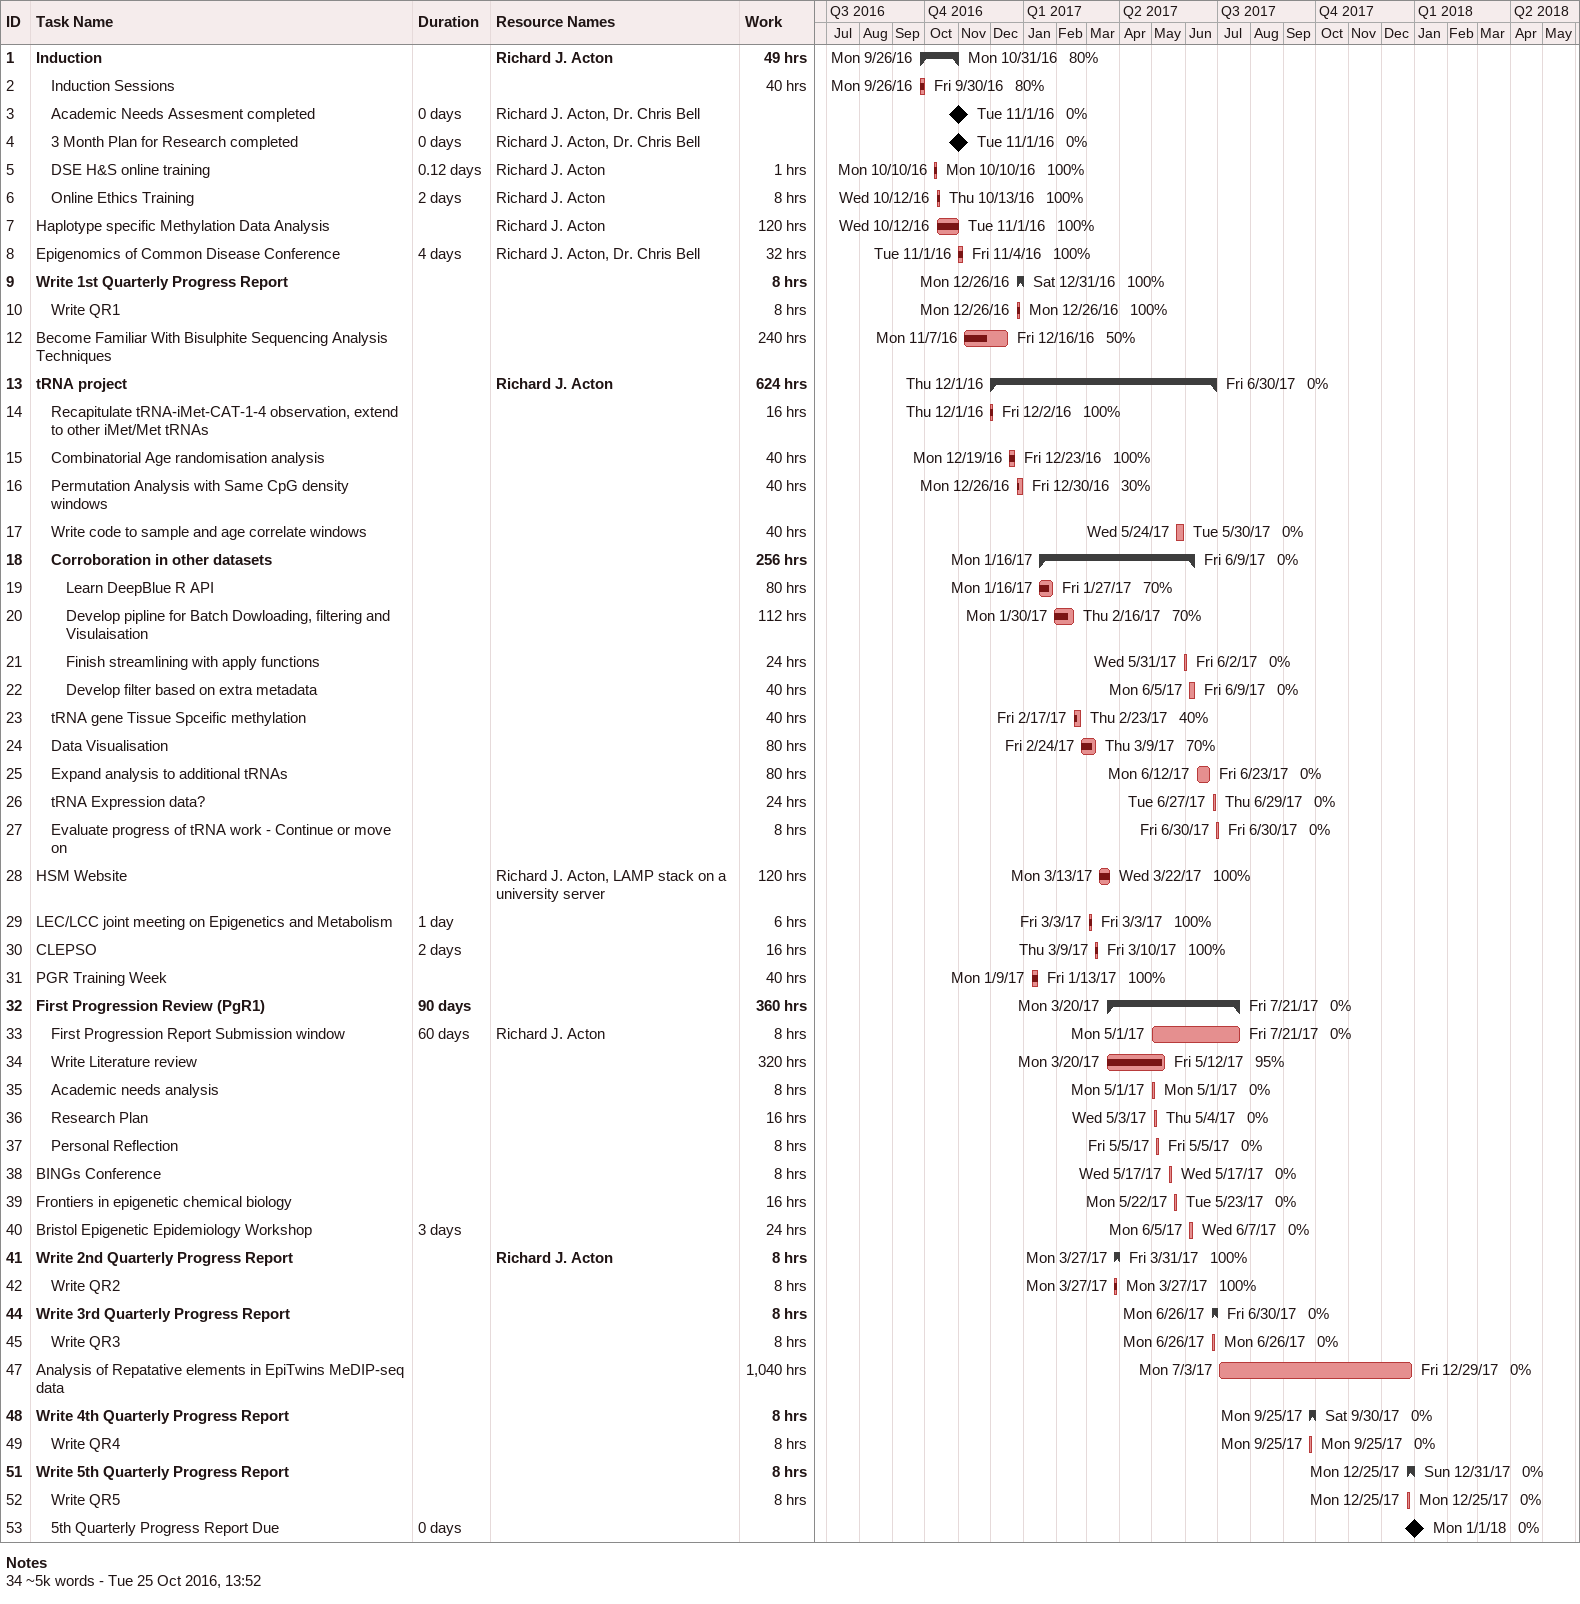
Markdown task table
| ID | Level | Task | Duration | Start | Finish | Resources | % complete | Work (h) |
|---|---|---|---|---|---|---|---|---|
| 1 | 1 | **Induction** |  | 2016-09-26 | 2016-10-31 | Richard J. Acton | 80 | 49 |
| 2 | 2 | Induction Sessions |  | 2016-09-26 | 2016-09-30 |  | 80 | 40 |
| 3 | 2 | Academic Needs Assesment completed | 0d | 2016-11-01 | 2016-11-01 | Richard J. Acton, Dr. Chris Bell | 0 |  |
| 4 | 2 | 3 Month Plan for Research completed | 0d | 2016-11-01 | 2016-11-01 | Richard J. Acton, Dr. Chris Bell | 0 |  |
| 5 | 2 | DSE H&S online training | 0.12d | 2016-10-10 | 2016-10-10 | Richard J. Acton | 100 | 1 |
| 6 | 2 | Online Ethics Training | 2d | 2016-10-12 | 2016-10-13 | Richard J. Acton | 100 | 8 |
| 7 | 1 | Haplotype specific Methylation Data Analysis |  | 2016-10-12 | 2016-11-01 | Richard J. Acton | 100 | 120 |
| 8 | 1 | Epigenomics of Common Disease Conference | 4d | 2016-11-01 | 2016-11-04 | Richard J. Acton, Dr. Chris Bell | 100 | 32 |
| 9 | 1 | **Write 1st Quarterly Progress Report** |  | 2016-12-26 | 2016-12-31 |  | 100 | 8 |
| 10 | 2 | Write QR1 |  | 2016-12-26 | 2016-12-26 |  | 100 | 8 |
| 12 | 1 | Become Familiar With Bisulphite Sequencing Analysis Techniques |  | 2016-11-07 | 2016-12-16 |  | 50 | 240 |
| 13 | 1 | **tRNA project** |  | 2016-12-01 | 2017-06-30 | Richard J. Acton | 0 | 624 |
| 14 | 2 | Recapitulate tRNA-iMet-CAT-1-4 observation, extend to other iMet/Met tRNAs |  | 2016-12-01 | 2016-12-02 |  | 100 | 16 |
| 15 | 2 | Combinatorial Age randomisation analysis |  | 2016-12-19 | 2016-12-23 |  | 100 | 40 |
| 16 | 2 | Permutation Analysis with Same CpG density windows |  | 2016-12-26 | 2016-12-30 |  | 30 | 40 |
| 17 | 2 | Write code to sample and age correlate windows |  | 2017-05-24 | 2017-05-30 |  | 0 | 40 |
| 18 | 2 | **Corroboration in other datasets** |  | 2017-01-16 | 2017-06-09 |  | 0 | 256 |
| 19 | 3 | Learn DeepBlue R API |  | 2017-01-16 | 2017-01-27 |  | 70 | 80 |
| 20 | 3 | Develop pipline for Batch Dowloading, filtering and Visulaisation |  | 2017-01-30 | 2017-02-16 |  | 70 | 112 |
| 21 | 3 | Finish streamlining with apply functions |  | 2017-05-31 | 2017-06-02 |  | 0 | 24 |
| 22 | 3 | Develop filter based on extra metadata |  | 2017-06-05 | 2017-06-09 |  | 0 | 40 |
| 23 | 2 | tRNA gene Tissue Spceific methylation |  | 2017-02-17 | 2017-02-23 |  | 40 | 40 |
| 24 | 2 | Data Visualisation |  | 2017-02-24 | 2017-03-09 |  | 70 | 80 |
| 25 | 2 | Expand analysis to additional tRNAs |  | 2017-06-12 | 2017-06-23 |  | 0 | 80 |
| 26 | 2 | tRNA Expression data? |  | 2017-06-27 | 2017-06-29 |  | 0 | 24 |
| 27 | 2 | Evaluate progress of tRNA work - Continue or move on |  | 2017-06-30 | 2017-06-30 |  | 0 | 8 |
| 28 | 1 | HSM Website |  | 2017-03-13 | 2017-03-22 | Richard J. Acton, LAMP stack on a university server | 100 | 120 |
| 29 | 1 | LEC/LCC joint meeting on Epigenetics and Metabolism | 1d | 2017-03-03 | 2017-03-03 |  | 100 | 6 |
| 30 | 1 | CLEPSO | 2d | 2017-03-09 | 2017-03-10 |  | 100 | 16 |
| 31 | 1 | PGR Training Week |  | 2017-01-09 | 2017-01-13 |  | 100 | 40 |
| 32 | 1 | **First Progression Review (PgR1)** | 90d | 2017-03-20 | 2017-07-21 |  | 0 | 360 |
| 33 | 2 | First Progression Report Submission window | 60d | 2017-05-01 | 2017-07-21 | Richard J. Acton | 0 | 8 |
| 34 | 2 | Write Literature review |  | 2017-03-20 | 2017-05-12 |  | 95 | 320 |
| 35 | 2 | Academic needs analysis |  | 2017-05-01 | 2017-05-01 |  | 0 | 8 |
| 36 | 2 | Research Plan |  | 2017-05-03 | 2017-05-04 |  | 0 | 16 |
| 37 | 2 | Personal Reflection |  | 2017-05-05 | 2017-05-05 |  | 0 | 8 |
| 38 | 1 | BINGs Conference |  | 2017-05-17 | 2017-05-17 |  | 0 | 8 |
| 39 | 1 | Frontiers in epigenetic chemical biology |  | 2017-05-22 | 2017-05-23 |  | 0 | 16 |
| 40 | 1 | Bristol Epigenetic Epidemiology Workshop | 3d | 2017-06-05 | 2017-06-07 |  | 0 | 24 |
| 41 | 1 | **Write 2nd Quarterly Progress Report** |  | 2017-03-27 | 2017-03-31 | Richard J. Acton | 100 | 8 |
| 42 | 2 | Write QR2 |  | 2017-03-27 | 2017-03-27 |  | 100 | 8 |
| 44 | 1 | **Write 3rd Quarterly Progress Report** |  | 2017-06-26 | 2017-06-30 |  | 0 | 8 |
| 45 | 2 | Write QR3 |  | 2017-06-26 | 2017-06-26 |  | 0 | 8 |
| 47 | 1 | Analysis of Repatative elements in EpiTwins MeDIP-seq data |  | 2017-07-03 | 2017-12-29 |  | 0 | 1040 |
| 48 | 1 | **Write 4th Quarterly Progress Report** |  | 2017-09-25 | 2017-09-30 |  | 0 | 8 |
| 49 | 2 | Write QR4 |  | 2017-09-25 | 2017-09-25 |  | 0 | 8 |
| 51 | 1 | **Write 5th Quarterly Progress Report** |  | 2017-12-25 | 2017-12-31 |  | 0 | 8 |
| 52 | 2 | Write QR5 |  | 2017-12-25 | 2017-12-25 |  | 0 | 8 |
| 53 | 2 | 5th Quarterly Progress Report Due | 0d | 2018-01-01 | 2018-01-01 |  | 0 |  |

Notes
- 34: ~5k words - Tue 25 Oct 2016, 13:52
